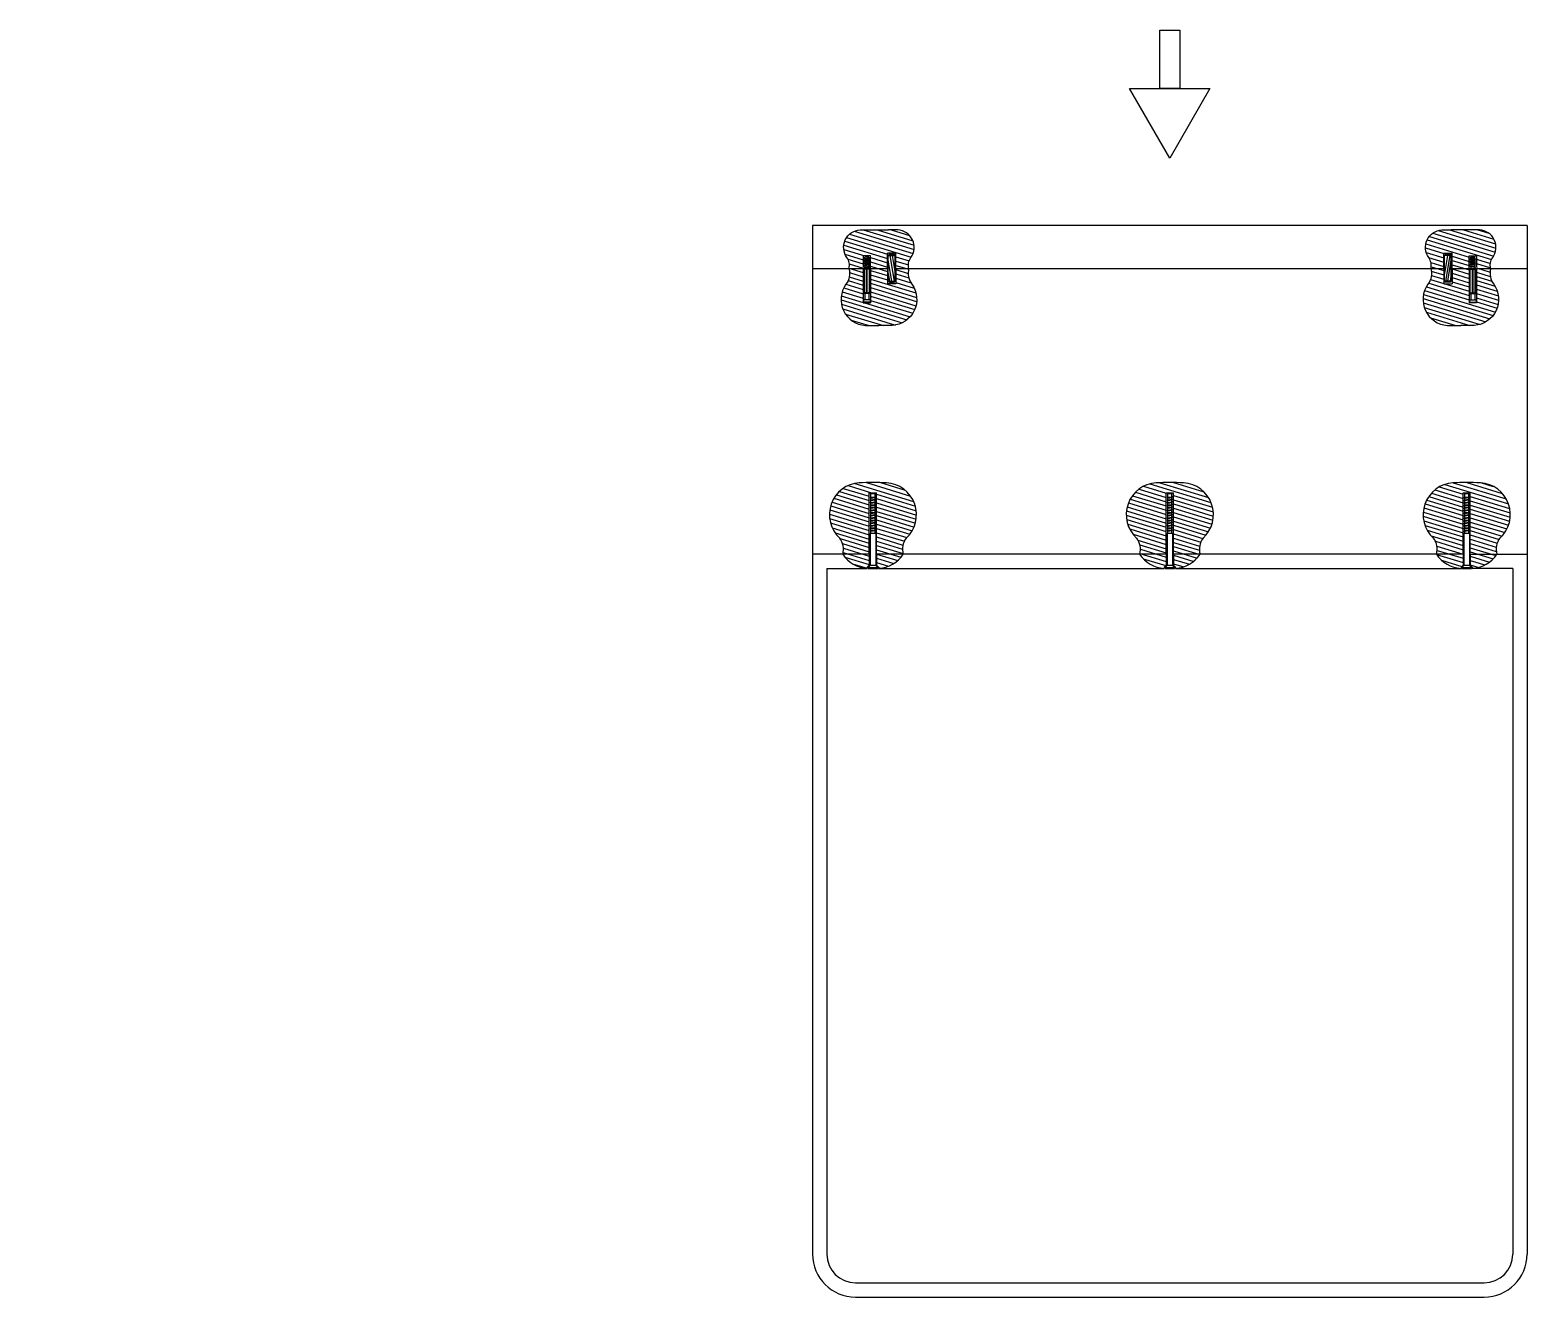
# Model space of a CAD drawing. Header units: centimetres. Extents: x 1543 to 3673, y 1148 to 2594.
# Drawn here: x 2221.8 to 2326.6, y 1371.2 to 1459.9 of the extents above; entities that cross this region are included whole.
import ezdxf

# ---------------------------------------------------------------- set-up
doc = ezdxf.new("R2010")
doc.units = ezdxf.units.CM
doc.linetypes.add('PDF_IMPORT', pattern=[1, 0.8, -0.2])
doc.layers.get('0').update_dxf_attribs({"color": 147})
doc.layers.add('ferramenta', color=250, linetype='Continuous')

# ---------------------------------------------------------------- blocks, each defined once
blk = doc.blocks.new('Vite 1 scrivania')
at = {"layer": 'ferramenta'}
for p, q in [((-0.095, 2.578), (-0.095, 2.615)), ((0.237, 2.615), (-0.095, 2.615)), ((0.237, 2.578), (-0.095, 2.578)), ((-0.025, 2.506), (-0.095, 2.578)), ((-0.025, 1.394), (-0.025, 2.506)), ((-0.025, 2.506), (0.166, 2.506)), ((0.166, 2.506), (0.237, 2.578)), ((0.166, 1.394), (0.166, 2.506)), ((0.237, 2.578), (0.237, 2.615)), ((-0.026, 1.271), (0.005, 1.29)), ((-0.026, 1.271), (0.014, 1.265)), ((-0.026, 1.181), (0.005, 1.2)), ((-0.026, 1.181), (0.014, 1.176)), ((-0.026, 1.092), (0.005, 1.111)), ((-0.026, 1.092), (0.014, 1.086)), ((-0.025, 1.394), (0.166, 1.394)), ((0, 1.394), (0, 1.287)), ((0, 1.394), (0, 1.287)), ((0, 1.267), (0, 1.197)), ((0, 1.267), (0, 1.197)), ((0, 1.178), (0, 1.108)), ((0, 1.088), (0, 1.018)), ((0.133, 1.313), (0.005, 1.29)), ((0.133, 1.223), (0.005, 1.2)), ((0.133, 1.134), (0.005, 1.111)), ((0.131, 1.286), (0.014, 1.265)), ((0.131, 1.197), (0.014, 1.176)), ((0.131, 1.107), (0.014, 1.086)), ((0.167, 1.305), (0.131, 1.286)), ((0.167, 1.215), (0.131, 1.197)), ((0.167, 1.126), (0.131, 1.107)), ((0.167, 1.305), (0.133, 1.313)), ((0.167, 1.215), (0.133, 1.223)), ((0.167, 1.126), (0.133, 1.134)), ((0.142, 1.394), (0.142, 1.311)), ((0.142, 1.394), (0.142, 1.311)), ((0.142, 1.292), (0.142, 1.221)), ((0.142, 1.292), (0.142, 1.221)), ((0.142, 1.223), (0.142, 1.221)), ((0.142, 1.202), (0.142, 1.132)), ((0.142, 1.113), (0.142, 1.042)), ((-0.026, 1.002), (0.005, 1.021)), ((-0.026, 1.002), (0.014, 0.997)), ((-0.026, 0.913), (0.005, 0.932)), ((-0.026, 0.913), (0.014, 0.908)), ((-0.026, 0.824), (0.005, 0.843)), ((-0.026, 0.824), (0.014, 0.819)), ((-0.026, 0.735), (0.005, 0.754)), ((-0.026, 0.735), (0.014, 0.729)), ((-0.026, 0.645), (0.005, 0.664)), ((-0.026, 0.645), (0.014, 0.64)), ((-0.026, 0.556), (0.005, 0.575)), ((-0.026, 0.556), (0.014, 0.55)), ((0, 0.999), (0, 0.929)), ((0, 0.91), (0, 0.84)), ((0, 0.821), (0, 0.751)), ((0, 0.731), (0, 0.661)), ((0, 0.642), (0, 0.572)), ((0, 0.552), (0, 0.483)), ((0.133, 1.044), (0.005, 1.021)), ((0.133, 0.955), (0.005, 0.932)), ((0.133, 0.866), (0.005, 0.843)), ((0.133, 0.777), (0.005, 0.754)), ((0.133, 0.687), (0.005, 0.664)), ((0.133, 0.598), (0.005, 0.575)), ((0.131, 1.018), (0.014, 0.997)), ((0.131, 0.929), (0.014, 0.908)), ((0.131, 0.84), (0.014, 0.819)), ((0.131, 0.75), (0.014, 0.729)), ((0.131, 0.661), (0.014, 0.64)), ((0.131, 0.571), (0.014, 0.55)), ((0.167, 1.036), (0.131, 1.018)), ((0.167, 0.947), (0.131, 0.929)), ((0.167, 0.858), (0.131, 0.84)), ((0.167, 0.769), (0.131, 0.75)), ((0.167, 0.679), (0.131, 0.661)), ((0.167, 0.59), (0.131, 0.571)), ((0.167, 1.036), (0.133, 1.044)), ((0.167, 0.947), (0.133, 0.955)), ((0.167, 0.858), (0.133, 0.866)), ((0.167, 0.769), (0.133, 0.777)), ((0.167, 0.679), (0.133, 0.687)), ((0.167, 0.59), (0.133, 0.598)), ((0.142, 1.023), (0.142, 0.953)), ((0.142, 0.934), (0.142, 0.864)), ((0.142, 0.845), (0.142, 0.775)), ((0.142, 0.756), (0.142, 0.685)), ((0.142, 0.666), (0.142, 0.596)), ((0.142, 0.577), (0.142, 0.507)), ((-0.026, 0.467), (0.005, 0.486)), ((-0.026, 0.467), (0.014, 0.461)), ((-0.026, 0.377), (0.005, 0.396)), ((-0.026, 0.377), (0.014, 0.372)), ((-0.026, 0.288), (0.005, 0.307)), ((-0.026, 0.288), (0.014, 0.282)), ((-0.026, 0.198), (0.005, 0.217)), ((-0.026, 0.198), (0.014, 0.193)), ((-0.026, 0.109), (0.005, 0.128)), ((-0.026, 0.109), (0.014, 0.103)), ((0, 0.463), (0, 0.393)), ((0, 0.374), (0, 0.304)), ((0, 0.374), (0, 0.304)), ((0, 0.284), (0, 0.214)), ((0, 0.195), (0, 0.125)), ((0, 0.105), (0, 0.035)), ((0, 0.105), (0, 0)), ((0, 0), (0.142, 0)), ((0.133, 0.509), (0.005, 0.486)), ((0.133, 0.419), (0.005, 0.396)), ((0.133, 0.33), (0.005, 0.307)), ((0.133, 0.24), (0.005, 0.217)), ((0.133, 0.15), (0.005, 0.128)), ((0.131, 0.482), (0.014, 0.461)), ((0.131, 0.393), (0.014, 0.372)), ((0.131, 0.303), (0.014, 0.282)), ((0.131, 0.214), (0.014, 0.193)), ((0.131, 0.124), (0.014, 0.103)), ((0.167, 0.501), (0.131, 0.482)), ((0.167, 0.411), (0.131, 0.393)), ((0.167, 0.322), (0.131, 0.303)), ((0.167, 0.232), (0.131, 0.214)), ((0.167, 0.143), (0.131, 0.124)), ((0.167, 0.501), (0.133, 0.509)), ((0.167, 0.411), (0.133, 0.419)), ((0.167, 0.322), (0.133, 0.33)), ((0.167, 0.232), (0.133, 0.24)), ((0.167, 0.143), (0.133, 0.15)), ((0.142, 0.488), (0.142, 0.417)), ((0.142, 0.488), (0.142, 0.417)), ((0.142, 0.398), (0.142, 0.328)), ((0.142, 0.398), (0.142, 0.328)), ((0.142, 0.309), (0.142, 0.238)), ((0.142, 0.309), (0.142, 0.238)), ((0.142, 0.219), (0.142, 0.148)), ((0.142, 0.219), (0.142, 0.148)), ((0.142, 0.129), (0.142, 0)), ((0.142, 0.129), (0.142, 0))]:
    blk.add_line(p, q, dxfattribs=at)
blk = doc.blocks.new('scrivania vite 3')
at = {"layer": 'ferramenta'}
for p, q in [((-0.117, 1.523), (-0.117, 1.603)), ((-0.117, 1.603), (0.117, 1.603)), ((0.117, 1.523), (0.117, 1.603)), ((-0.117, 1.523), (0.117, 1.523)), ((-0.111, 0.446), (-0.111, 1.306)), ((-0.111, 1.306), (0.111, 1.306)), ((-0.111, 1.282), (-0.012, 1.282)), ((-0.086, 1.282), (-0.086, 0.446)), ((-0.071, 1.306), (-0.071, 1.523)), ((-0.012, 1.282), (-0.012, 0.446)), ((0.012, 1.282), (0.111, 1.282)), ((0.012, 1.282), (0.012, 0.446)), ((0.071, 1.306), (0.071, 1.523)), ((0.086, 1.282), (0.086, 0.446)), ((0.111, 0.446), (0.111, 1.306)), ((-0.111, 0.422), (-0.111, 0.446)), ((-0.111, 0.446), (0.111, 0.446)), ((-0.111, 0.422), (0.111, 0.422)), ((-0.096, 0.348), (-0.066, 0.367)), ((-0.096, 0.348), (-0.057, 0.342)), ((-0.096, 0.285), (-0.066, 0.303)), ((-0.096, 0.285), (-0.057, 0.279)), ((-0.096, 0.221), (-0.066, 0.24)), ((-0.096, 0.221), (-0.057, 0.215)), ((-0.096, 0.165), (-0.066, 0.183)), ((-0.096, 0.165), (-0.057, 0.159)), ((-0.096, 0.109), (-0.066, 0.128)), ((-0.096, 0.109), (-0.057, 0.103)), ((-0.096, 0.055), (-0.066, 0.074)), ((-0.096, 0.055), (-0.057, 0.05)), ((-0.071, 0.364), (-0.071, 0.422)), ((-0.071, 0.301), (-0.071, 0.344)), ((-0.071, 0.237), (-0.071, 0.281)), ((-0.071, 0.181), (-0.071, 0.217)), ((-0.071, 0.125), (-0.071, 0.161)), ((-0.071, 0.071), (-0.071, 0.105)), ((-0.071, 0.052), (-0.071, 0.025)), ((-0.071, 0.025), (0.071, 0.025)), ((0.062, 0.39), (-0.066, 0.367)), ((0.062, 0.326), (-0.066, 0.303)), ((0.062, 0.263), (-0.066, 0.24)), ((0.062, 0.206), (-0.066, 0.183)), ((0.062, 0.151), (-0.066, 0.128)), ((0.062, 0.097), (-0.066, 0.074)), ((0.06, 0.363), (-0.057, 0.342)), ((0.06, 0.3), (-0.057, 0.279)), ((0.06, 0.236), (-0.057, 0.215)), ((0.06, 0.18), (-0.057, 0.159)), ((0.06, 0.124), (-0.057, 0.103)), ((0.06, 0.071), (-0.057, 0.05)), ((0.096, 0.382), (0.06, 0.363)), ((0.096, 0.319), (0.06, 0.3)), ((0.096, 0.255), (0.06, 0.236)), ((0.096, 0.199), (0.06, 0.18)), ((0.096, 0.143), (0.06, 0.124)), ((0.096, 0.089), (0.06, 0.071)), ((0.096, 0.382), (0.062, 0.39)), ((0.096, 0.319), (0.062, 0.326)), ((0.096, 0.255), (0.062, 0.263)), ((0.096, 0.199), (0.062, 0.206)), ((0.096, 0.143), (0.062, 0.151)), ((0.096, 0.089), (0.062, 0.097)), ((0.071, 0.388), (0.071, 0.422)), ((0.071, 0.324), (0.071, 0.369)), ((0.071, 0.261), (0.071, 0.305)), ((0.071, 0.204), (0.071, 0.242)), ((0.071, 0.149), (0.071, 0.185)), ((0.071, 0.095), (0.071, 0.13)), ((0.071, 0.076), (0.071, 0.025)), ((0.111, 0.422), (0.111, 0.446))]:
    blk.add_line(p, q, dxfattribs=at)
blk.add_arc((0, 0.063), 0.0634, 217.3887, 322.6113, dxfattribs=at)

msp = doc.modelspace()

# ---------------------------------------------------------------- hatches: boundary and pattern name
at = {"transparency": 33554687}
h = msp.add_hatch(dxfattribs=at)
h.set_pattern_fill('ANSI31', color=256, scale=0.09, angle=118)
h.paths.add_polyline_path([(2088.53, 1442.12, -0.234081), (2088.32, 1443.23), (2087.41, 1443.23), (2087.41, 1442.16), (2086.83, 1442.16), (2086.83, 1443.23), (2085.64, 1443.23), (2085.64, 1440.83), (2085.13, 1440.83), (2085.13, 1443.23), (2084.12, 1443.23, -0.234081), (2083.91, 1442.12, 0.58781), (2085.28, 1439.24, 0.007755), (2086.22, 1439.23, 0.007749), (2087.16, 1439.24, 0.58781)])
h.paths.add_polyline_path([(2087.54, 1445.93, 0.007755), (2086.9, 1445.94), (2085.54, 1445.94, 0.007755), (2084.9, 1445.93, 0.58781), (2083.98, 1443.99, -0.234081), (2084.12, 1443.23), (2085.13, 1443.23), (2085.13, 1444.11), (2085.64, 1444.11), (2085.64, 1443.23), (2086.83, 1443.23), (2086.83, 1444.3), (2087.41, 1444.3), (2087.41, 1443.23), (2088.32, 1443.23, -0.234081), (2088.46, 1443.99, 0.58781)])
h.paths.add_polyline_path([(2128.26, 1445.93, 0.007755), (2127.62, 1445.94), (2126.26, 1445.94, 0.007755), (2125.62, 1445.93, 0.58781), (2124.7, 1443.99, -0.234081), (2124.84, 1443.23), (2125.75, 1443.23), (2125.75, 1444.3), (2126.34, 1444.3), (2126.34, 1443.23), (2127.53, 1443.23), (2127.53, 1444.11), (2128.04, 1444.11), (2128.04, 1443.23), (2129.04, 1443.23, -0.234081), (2129.18, 1443.99, 0.58781)])
h.paths.add_polyline_path([(2127.53, 1443.23), (2126.34, 1443.23), (2126.34, 1442.16), (2125.75, 1442.16), (2125.75, 1443.23), (2124.84, 1443.23, -0.234081), (2124.64, 1442.12, 0.58781), (2126, 1439.24, 0.007749), (2126.94, 1439.23, 0.007755), (2127.89, 1439.24, 0.58781), (2129.25, 1442.12, -0.234081), (2129.04, 1443.23), (2128.04, 1443.23), (2128.04, 1440.83), (2127.53, 1440.83)])
h.paths.add_polyline_path([(2283.53, 1442.12, -0.234081), (2283.32, 1443.23), (2282.41, 1443.23), (2282.41, 1442.16), (2281.83, 1442.16), (2281.83, 1443.23), (2280.64, 1443.23), (2280.64, 1440.83), (2280.13, 1440.83), (2280.13, 1443.23), (2279.12, 1443.23, -0.234081), (2278.91, 1442.12, 0.58781), (2280.28, 1439.24, 0.007755), (2281.22, 1439.23, 0.007749), (2282.16, 1439.24, 0.58781)])
h.paths.add_polyline_path([(2282.54, 1445.93, 0.007755), (2281.9, 1445.94), (2280.54, 1445.94, 0.007755), (2279.9, 1445.93, 0.58781), (2278.98, 1443.99, -0.234081), (2279.12, 1443.23), (2280.13, 1443.23), (2280.13, 1444.11), (2280.64, 1444.11), (2280.64, 1443.23), (2281.83, 1443.23), (2281.83, 1444.3), (2282.41, 1444.3), (2282.41, 1443.23), (2283.32, 1443.23, -0.234081), (2283.46, 1443.99, 0.58781)])
h.paths.add_polyline_path([(2323.26, 1445.93, 0.007755), (2322.62, 1445.94), (2321.26, 1445.94, 0.007755), (2320.62, 1445.93, 0.58781), (2319.7, 1443.99, -0.234081), (2319.84, 1443.23), (2320.75, 1443.23), (2320.75, 1444.3), (2321.34, 1444.3), (2321.34, 1443.23), (2322.53, 1443.23), (2322.53, 1444.11), (2323.04, 1444.11), (2323.04, 1443.23), (2324.04, 1443.23, -0.234081), (2324.18, 1443.99, 0.58781)])
h.paths.add_polyline_path([(2324.25, 1442.12, -0.234081), (2324.04, 1443.23), (2323.04, 1443.23), (2323.04, 1440.83), (2322.53, 1440.83), (2322.53, 1443.23), (2321.34, 1443.23), (2321.34, 1442.16), (2320.75, 1442.16), (2320.75, 1443.23), (2319.84, 1443.23, -0.234081), (2319.64, 1442.12, 0.58781), (2321, 1439.24, 0.007749), (2321.94, 1439.23, 0.007755), (2322.89, 1439.24, 0.58781)])
h.paths.add_polyline_path([(2282.92, 1423.23), (2281.06, 1423.23), (2281.06, 1422.45), (2281.2, 1422.31), (2281.2, 1422.23, 0.237985)])
h.paths.add_polyline_path([(2281.77, 1428.23, 0.007119), (2280.79, 1428.24, 0.007741), (2279.85, 1428.23, 0.659187), (2278.48, 1424.35, -0.234081), (2278.69, 1423.23), (2280.55, 1423.23), (2280.55, 1427.53), (2281.06, 1427.53), (2281.06, 1423.23), (2282.92, 1423.23, -0.234081), (2283.13, 1424.35, 0.659074)])
h.paths.add_polyline_path([(2280.55, 1423.23), (2278.69, 1423.23, 0.237985), (2280.41, 1422.23), (2280.41, 1422.31), (2280.55, 1422.45)])
h.paths.add_polyline_path([(2302.54, 1428.23, 0.007119), (2301.57, 1428.24, 0.007741), (2300.62, 1428.23, 0.659187), (2299.26, 1424.35, -0.234081), (2299.47, 1423.23), (2301.33, 1423.23), (2301.33, 1427.53), (2301.84, 1427.53), (2301.84, 1423.23), (2303.7, 1423.23, -0.234081), (2303.9, 1424.35, 0.659074)])
h.paths.add_polyline_path([(2303.7, 1423.23), (2301.84, 1423.23), (2301.84, 1422.45), (2301.98, 1422.31), (2301.98, 1422.23, 0.237985)])
h.paths.add_polyline_path([(2301.33, 1423.23), (2299.47, 1423.23, 0.237985), (2301.19, 1422.23), (2301.19, 1422.31), (2301.33, 1422.45)])
h.paths.add_polyline_path([(2322.1, 1427.53), (2322.61, 1427.53), (2322.61, 1423.23), (2324.47, 1423.23, -0.234081), (2324.68, 1424.35, 0.659074), (2323.32, 1428.23, 0.007119), (2322.34, 1428.24, 0.007741), (2321.4, 1428.23, 0.659187), (2320.04, 1424.35, -0.234081), (2320.24, 1423.23), (2322.1, 1423.23)])
h.paths.add_polyline_path([(2324.47, 1423.23), (2322.61, 1423.23), (2322.61, 1422.45), (2322.75, 1422.31), (2322.75, 1422.23, 0.237985)])
h.paths.add_polyline_path([(2322.1, 1423.23), (2320.24, 1423.23, 0.237985), (2321.96, 1422.23), (2321.96, 1422.31), (2322.1, 1422.45)])

# ---------------------------------------------------------------- linework, layer by layer
for p, q in [((2326.58, 1446.23), (2276.58, 1446.23)), ((2276.58, 1446.23), (2276.58, 1423.23)), ((2326.58, 1446.23), (2326.58, 1423.23)), ((2276.58, 1443.23), (2280.13, 1443.23)), ((2280.64, 1443.23), (2281.83, 1443.23)), ((2282.41, 1443.23), (2320.75, 1443.23)), ((2321.34, 1443.23), (2322.53, 1443.23)), ((2323.04, 1443.23), (2326.58, 1443.23)), ((2276.58, 1423.23), (2276.58, 1374.23)), ((2326.58, 1423.23), (2326.58, 1374.23)), ((2277.58, 1422.23), (2277.58, 1374.23)), ((2325.58, 1422.23), (2325.58, 1374.23)), ((2279.58, 1372.23), (2323.58, 1372.23)), ((2279.58, 1371.23), (2323.58, 1371.23))]:
    msp.add_line(p, q)
for p, q in [((2280.54, 1445.94), (2281.9, 1445.94)), ((2322.62, 1445.94), (2321.26, 1445.94)), ((2280.64, 1443.23), (2280.64, 1444.11)), ((2281.83, 1443.23), (2281.83, 1444.3)), ((2282.41, 1444.3), (2281.83, 1444.3)), ((2282.41, 1443.23), (2282.41, 1444.3)), ((2320.75, 1443.23), (2320.75, 1444.3)), ((2320.75, 1444.3), (2321.34, 1444.3)), ((2321.34, 1443.23), (2321.34, 1444.3)), ((2322.53, 1443.23), (2322.53, 1444.11)), ((2280.13, 1443.23), (2280.13, 1440.83)), ((2280.64, 1443.23), (2280.64, 1440.83)), ((2281.83, 1443.23), (2281.83, 1442.16)), ((2282.41, 1443.23), (2282.41, 1442.16)), ((2320.75, 1443.23), (2320.75, 1442.16)), ((2321.34, 1443.23), (2321.34, 1442.16)), ((2322.53, 1443.23), (2322.53, 1440.83)), ((2323.04, 1443.23), (2323.04, 1440.83)), ((2282.41, 1442.16), (2281.83, 1442.16)), ((2320.75, 1442.16), (2321.34, 1442.16)), ((2280.55, 1423.23), (2280.55, 1427.53)), ((2280.55, 1427.53), (2280.55, 1427.53)), ((2280.55, 1427.53), (2280.55, 1427.53)), ((2280.55, 1427.53), (2281.06, 1427.53)), ((2281.06, 1423.23), (2281.06, 1427.53)), ((2281.06, 1427.53), (2281.06, 1427.53)), ((2301.33, 1423.23), (2301.33, 1427.53)), ((2301.33, 1427.53), (2301.33, 1427.53)), ((2301.33, 1427.53), (2301.33, 1427.53)), ((2301.33, 1427.53), (2301.84, 1427.53)), ((2301.84, 1423.23), (2301.84, 1427.53)), ((2301.84, 1427.53), (2301.84, 1427.53)), ((2322.1, 1423.23), (2322.1, 1427.53)), ((2322.1, 1427.53), (2322.1, 1427.53)), ((2322.1, 1427.53), (2322.1, 1427.53)), ((2322.1, 1427.53), (2322.61, 1427.53)), ((2322.61, 1423.23), (2322.61, 1427.53)), ((2322.61, 1427.53), (2322.61, 1427.53)), ((2301.71, 1424.88), (2301.71, 1424.88)), ((2301.71, 1424.88), (2301.71, 1424.88)), ((2280.55, 1423.23), (2276.58, 1423.23)), ((2280.55, 1423.23), (2280.55, 1422.45)), ((2301.33, 1423.23), (2281.06, 1423.23)), ((2281.06, 1423.23), (2281.06, 1422.45)), ((2301.33, 1423.23), (2301.33, 1422.45)), ((2322.1, 1423.23), (2301.84, 1423.23)), ((2301.84, 1423.23), (2301.84, 1422.45)), ((2322.1, 1423.23), (2322.1, 1422.45)), ((2322.61, 1423.23), (2326.58, 1423.23)), ((2322.61, 1423.23), (2322.61, 1422.45)), ((2277.58, 1422.23), (2280.41, 1422.23)), ((2280.55, 1422.45), (2280.41, 1422.31)), ((2280.41, 1422.31), (2280.41, 1422.23)), ((2281.06, 1422.45), (2281.2, 1422.31)), ((2281.2, 1422.31), (2281.2, 1422.23)), ((2281.2, 1422.23), (2301.19, 1422.23)), ((2301.33, 1422.45), (2301.19, 1422.31)), ((2301.19, 1422.31), (2301.19, 1422.23)), ((2301.84, 1422.45), (2301.98, 1422.31)), ((2301.98, 1422.31), (2301.98, 1422.23)), ((2301.98, 1422.23), (2321.96, 1422.23)), ((2322.1, 1422.45), (2321.96, 1422.31)), ((2321.96, 1422.31), (2321.96, 1422.23)), ((2322.61, 1422.45), (2322.75, 1422.31)), ((2322.75, 1422.31), (2322.75, 1422.23)), ((2325.58, 1422.23), (2322.75, 1422.23))]:
    msp.add_line(p, q, dxfattribs=at)
at = {"linetype": 'PDF_IMPORT', "transparency": 33554687}
for p, q in [((2280.64, 1444.11), (2280.13, 1444.11)), ((2280.13, 1444.11), (2280.13, 1443.23)), ((2322.53, 1444.11), (2323.04, 1444.11)), ((2323.04, 1444.11), (2323.04, 1443.23)), ((2280.13, 1440.83), (2280.64, 1440.83)), ((2323.04, 1440.83), (2322.53, 1440.83))]:
    msp.add_line(p, q, dxfattribs=at)
for points in [[(2302.27, 1455.82), (2300.89, 1455.82), (2300.89, 1459.92), (2302.27, 1459.92)], [(2301.58, 1450.95), (2298.77, 1455.82), (2304.39, 1455.82)]]:
    msp.add_lwpolyline(points, close=True)
at = {"transparency": 33554687}
for points in [[(2279.12, 1443.23, 0.234081), (2278.98, 1443.99, -0.58781), (2279.9, 1445.93, -0.007755), (2280.54, 1445.94, -0.054823)], [(2283.32, 1443.23, -0.234081), (2283.46, 1443.99, 0.58781), (2282.54, 1445.93, 0.007755), (2281.9, 1445.94, 0.054823)], [(2319.84, 1443.23, 0.234081), (2319.7, 1443.99, -0.58781), (2320.62, 1445.93, -0.007755), (2321.26, 1445.94, -0.054823)], [(2324.04, 1443.23, -0.234081), (2324.18, 1443.99, 0.58781), (2323.26, 1445.93, 0.007755), (2322.62, 1445.94, 0.054823)], [(2279.12, 1443.23, -0.234081), (2278.91, 1442.12, 0.58781), (2280.28, 1439.24, 0.007755), (2281.22, 1439.23, 0.054823)], [(2283.32, 1443.23, 0.234081), (2283.53, 1442.12, -0.58781), (2282.16, 1439.24, -0.007749), (2281.22, 1439.23, -0.054823)], [(2319.84, 1443.23, -0.234081), (2319.64, 1442.12, 0.58781), (2321, 1439.24, 0.007749), (2321.94, 1439.23, 0.054823)], [(2324.04, 1443.23, 0.234081), (2324.25, 1442.12, -0.58781), (2322.89, 1439.24, -0.007755), (2321.94, 1439.23, -0.054823)]]:
    msp.add_lwpolyline(points, format="xyb", dxfattribs=at)
for centre, radius, start, end in [((2280, 1426), 2.24, 93.8649, 227.4162), ((2280.7, 1397.78), 30.46, 89.8278, 91.6051), ((2280.86, 1394), 34.24, 88.4901, 90.1215), ((2281.61, 1426), 2.24, 312.5838, 86.1351), ((2300.77, 1426), 2.24, 93.8649, 227.4162), ((2301.47, 1397.78), 30.46, 89.8278, 91.6051), ((2301.64, 1394), 34.24, 88.4901, 90.1215), ((2302.39, 1426), 2.24, 312.5838, 86.1351), ((2321.55, 1426), 2.24, 93.8649, 227.4162), ((2322.25, 1397.78), 30.46, 89.8278, 91.6051), ((2322.41, 1394), 34.24, 88.4901, 90.1215), ((2323.17, 1426), 2.24, 312.5838, 86.1351), ((2277.46, 1423.58), 1.28, 344.231, 36.9296), ((2284.15, 1423.58), 1.28, 143.0704, 195.769), ((2298.24, 1423.58), 1.28, 344.231, 36.9296), ((2304.93, 1423.58), 1.28, 143.0704, 195.769), ((2319.01, 1423.58), 1.28, 344.231, 36.9296), ((2325.7, 1423.58), 1.28, 143.0704, 195.769), ((2280.54, 1424.44), 2.21, 213.0483, 266.5944), ((2281.07, 1424.44), 2.21, 273.4056, 326.9517), ((2301.32, 1424.44), 2.21, 213.0483, 266.5944), ((2301.84, 1424.44), 2.21, 273.4056, 326.9517), ((2322.09, 1424.44), 2.21, 213.0483, 266.5944), ((2322.62, 1424.44), 2.21, 273.4056, 326.9517)]:
    msp.add_arc(centre, radius, start, end, dxfattribs=at)
for centre, radius, start, end in [((2279.58, 1374.23), 3, 180, 270), ((2279.58, 1374.23), 2, 180, 270), ((2323.58, 1374.23), 3, 270, 0), ((2323.58, 1374.23), 2, 270, 0)]:
    msp.add_arc(centre, radius, start, end)
at = {"layer": 'ferramenta', "transparency": 33554687}
for p, q in [((2281.95, 1444.24), (2281.88, 1444.14)), ((2281.88, 1442.33), (2281.88, 1444.14)), ((2281.88, 1444.14), (2282.36, 1444.14)), ((2282.13, 1442.33), (2281.88, 1443.81)), ((2281.95, 1444.24), (2282.29, 1444.24)), ((2281.99, 1444.14), (2282.29, 1442.33)), ((2282.14, 1444.14), (2282.36, 1442.87)), ((2282.29, 1444.24), (2282.36, 1444.14)), ((2282.36, 1442.33), (2282.36, 1444.14)), ((2320.87, 1444.24), (2320.81, 1444.14)), ((2321.02, 1444.14), (2320.81, 1442.87)), ((2320.81, 1442.33), (2320.81, 1444.14)), ((2321.28, 1444.14), (2320.81, 1444.14)), ((2321.21, 1444.24), (2320.87, 1444.24)), ((2321.18, 1444.14), (2320.88, 1442.33)), ((2321.03, 1442.33), (2321.28, 1443.81)), ((2321.21, 1444.24), (2321.28, 1444.14)), ((2321.28, 1442.33), (2321.28, 1444.14)), ((2281.88, 1442.87), (2281.97, 1442.33)), ((2321.28, 1442.87), (2321.19, 1442.33)), ((2281.88, 1442.33), (2282.36, 1442.33)), ((2281.96, 1442.28), (2281.88, 1442.33)), ((2281.96, 1442.28), (2282.28, 1442.28)), ((2282.28, 1442.28), (2282.36, 1442.33)), ((2321.28, 1442.33), (2320.81, 1442.33)), ((2320.88, 1442.28), (2320.81, 1442.33)), ((2321.21, 1442.28), (2320.88, 1442.28)), ((2321.21, 1442.28), (2321.28, 1442.33))]:
    msp.add_line(p, q, dxfattribs=at)

# ---------------------------------------------------------------- block references
at = {"layer": 'ferramenta', "transparency": 33554687, "yscale": 2, "zscale": 2, "rotation": 180}
for name, p, xscale in [('scrivania vite 3', (2280.38, 1444.08), 2), ('scrivania vite 3', (2322.78, 1444.08), -2), ('Vite 1 scrivania', (2280.95, 1427.46), 2), ('Vite 1 scrivania', (2301.72, 1427.46), 2), ('Vite 1 scrivania', (2322.5, 1427.46), 2)]:
    msp.add_blockref(name, p, dxfattribs=dict(at, xscale=xscale))

doc.saveas('drawing.dxf')
